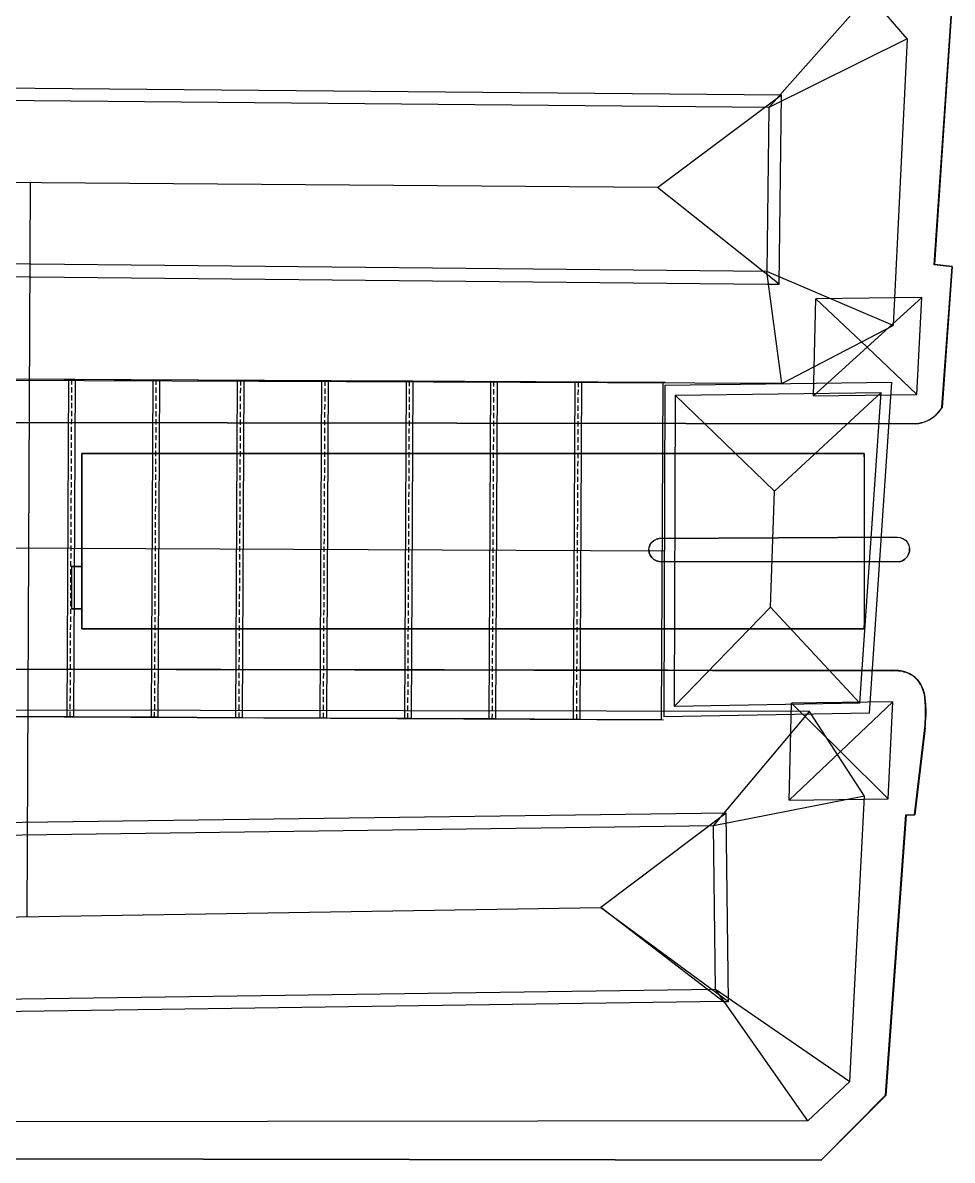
# Model space of a CAD drawing. Extents: x -41 to 47, y -35.8 to 51.3.
# Drawn here: x 2.9 to 47, y -30.8 to 23.1 of the extents above; entities that cross this region are included whole.
import ezdxf

# ---------------------------------------------------------------- set-up
doc = ezdxf.new("R2010")
doc.units = 0
doc.header["$MEASUREMENT"] = 0
doc.linetypes.add('HIDDEN', pattern=[0.375, 0.25, -0.125])
doc.layers.get('0').update_dxf_attribs({"linetype": 'CONTINUOUS'})
doc.layers.add('PYDXF', color=8, linetype='CONTINUOUS')

msp = doc.modelspace()

# ---------------------------------------------------------------- linework, layer by layer
at = {"linetype": 'ByBlock'}
for p, q in [((3.15, -19.278), (3.321, 15.503)), ((-26.84, 6.351), (33.39, 6.054)), ((-26.879, -1.649), (33.351, -1.946)), ((-26.919, -9.649), (33.312, -9.946))]:
    msp.add_line(p, q, dxfattribs=at)
at = {"linetype": 'HIDDEN'}
for p, q in [((5.197, -9.807), (5.275, 6.192)), ((9.196, -9.827), (9.275, 6.173)), ((13.196, -9.847), (13.275, 6.153)), ((17.196, -9.866), (17.275, 6.133)), ((21.196, -9.886), (21.275, 6.114)), ((25.196, -9.906), (25.275, 6.094)), ((29.196, -9.926), (29.275, 6.074))]:
    msp.add_line(p, q, dxfattribs=at)
at = {"linetype": 'ByBlock'}
for points in [[(1.125, 6.213), (5.425, 6.192), (5.347, -9.808), (1.047, -9.787)], [(5.125, 6.193), (9.425, 6.172), (9.346, -9.828), (5.047, -9.807)], [(9.125, 6.173), (13.425, 6.152), (13.346, -9.848), (9.046, -9.826)], [(13.125, 6.154), (17.425, 6.133), (17.346, -9.867), (13.046, -9.846)], [(17.125, 6.134), (21.425, 6.113), (21.346, -9.887), (17.046, -9.866)], [(21.125, 6.114), (25.425, 6.093), (25.346, -9.907), (21.046, -9.885)], [(25.125, 6.095), (29.425, 6.074), (29.346, -9.926), (25.046, -9.905)], [(29.125, 6.075), (33.275, 6.055), (33.196, -9.945), (29.046, -9.925)]]:
    msp.add_lwpolyline(points, close=True, dxfattribs=at)
at = {"layer": 'PYDXF'}
for p, q in [((38.294, 19.069), (43.039, 24.427)), ((44.846, 22.322), (43.039, 24.427)), ((46.13, 11.622), (46.966, 23.852)), ((46.141, 11.631), (46.966, 23.852)), ((46.141, 11.631), (46.976, 23.851)), ((46.976, 23.851), (46.141, 11.631)), ((44.846, 22.322), (38.294, 19.069)), ((44.846, 22.322), (44.194, 8.737)), ((-29, 20.296), (38.894, 19.664)), ((38.294, 19.069), (-28.66, 19.693)), ((33.025, 15.272), (38.894, 19.664)), ((38.796, 10.691), (38.894, 19.664)), ((38.294, 19.069), (38.209, 11.297)), ((33.025, 15.272), (-23.373, 15.71)), ((38.796, 10.691), (33.025, 15.272)), ((38.209, 11.297), (-28.745, 11.961)), ((-29.345, 11.367), (38.218, 10.697)), ((46.141, 11.631), (46.13, 11.622)), ((46.979, 11.519), (46.13, 11.622)), ((46.989, 11.528), (46.141, 11.631)), ((46.979, 11.519), (46.141, 11.631)), ((46.141, 11.631), (46.989, 11.528)), ((46.503, 4.862), (46.979, 11.519)), ((46.513, 4.859), (46.989, 11.528)), ((46.989, 11.528), (46.513, 4.859)), ((46.513, 4.859), (46.979, 11.519)), ((46.979, 11.519), (46.989, 11.528)), ((44.194, 8.737), (38.209, 11.297)), ((38.918, 5.998), (38.209, 11.297)), ((38.218, 10.697), (38.796, 10.691)), ((40.414, 5.412), (40.531, 10.005)), ((45.551, 10.066), (40.531, 10.005)), ((40.531, 10.005), (42.952, 7.712)), ((45.551, 10.066), (42.952, 7.712)), ((45.317, 5.473), (45.551, 10.066)), ((38.918, 5.998), (44.194, 8.737)), ((40.414, 5.412), (42.952, 7.712)), ((45.317, 5.473), (42.952, 7.712)), ((38.918, 5.998), (-33.379, 6.261)), ((33.376, 5.911), (44.128, 6.056)), ((43.061, -9.628), (44.128, 6.056)), ((33.376, 5.911), (33.326, -9.803)), ((33.854, 5.438), (33.808, -9.315)), ((33.854, 5.438), (43.614, 5.569)), ((33.854, 5.438), (38.57, 0.882)), ((38.57, 0.882), (43.614, 5.569)), ((40.414, 5.412), (45.317, 5.473)), ((42.612, -9.156), (43.614, 5.569)), ((46.428, 4.749), (46.503, 4.862)), ((46.437, 4.743), (46.503, 4.862)), ((46.437, 4.743), (46.513, 4.859)), ((46.503, 4.862), (46.513, 4.859)), ((45.919, 4.291), (46.036, 4.364)), ((45.924, 4.282), (46.036, 4.364)), ((45.924, 4.282), (46.042, 4.356)), ((46.036, 4.364), (46.146, 4.447)), ((46.036, 4.364), (46.042, 4.356)), ((46.042, 4.356), (46.146, 4.447)), ((46.042, 4.356), (46.153, 4.44)), ((46.146, 4.447), (46.249, 4.54)), ((46.146, 4.447), (46.153, 4.44)), ((46.153, 4.44), (46.249, 4.54)), ((46.153, 4.44), (46.256, 4.532)), ((46.249, 4.54), (46.343, 4.64)), ((46.249, 4.54), (46.256, 4.532)), ((46.256, 4.532), (46.343, 4.64)), ((46.256, 4.532), (46.351, 4.634)), ((46.343, 4.64), (46.428, 4.749)), ((46.343, 4.64), (46.351, 4.634)), ((46.351, 4.634), (46.428, 4.749)), ((46.351, 4.634), (46.437, 4.743)), ((46.428, 4.749), (46.437, 4.743)), ((-33.405, 4.192), (45.266, 4.079)), ((-33.405, 4.192), (45.265, 4.089)), ((-33.405, 4.182), (45.266, 4.079)), ((45.266, 4.079), (-33.405, 4.182)), ((45.265, 4.089), (45.402, 4.106)), ((45.266, 4.079), (45.265, 4.089)), ((45.266, 4.079), (45.402, 4.106)), ((45.266, 4.079), (45.404, 4.096)), ((45.402, 4.106), (45.537, 4.135)), ((45.402, 4.106), (45.404, 4.096)), ((45.404, 4.096), (45.537, 4.135)), ((45.404, 4.096), (45.539, 4.126)), ((45.537, 4.135), (45.668, 4.176)), ((45.537, 4.135), (45.539, 4.126)), ((45.539, 4.126), (45.668, 4.176)), ((45.539, 4.126), (45.672, 4.167)), ((45.668, 4.176), (45.796, 4.228)), ((45.668, 4.176), (45.672, 4.167)), ((45.672, 4.167), (45.796, 4.228)), ((45.672, 4.167), (45.8, 4.219)), ((45.796, 4.228), (45.919, 4.291)), ((45.796, 4.228), (45.8, 4.219)), ((45.8, 4.219), (45.919, 4.291)), ((45.8, 4.219), (45.924, 4.282)), ((45.919, 4.291), (45.924, 4.282)), ((5.751, 2.669), (42.821, 2.669)), ((42.821, 2.669), (5.751, 2.669)), ((5.751, 2.529), (5.751, 2.669)), ((5.751, 2.669), (5.751, 2.519)), ((5.751, 2.519), (5.751, 2.529)), ((5.751, 2.529), (5.751, 2.519)), ((5.751, -5.481), (5.751, 2.519)), ((5.751, 2.519), (5.751, -5.481)), ((42.821, 2.519), (42.821, 2.669)), ((42.821, 2.669), (42.821, 2.529)), ((42.821, 2.669), (42.821, 2.519)), ((42.821, 2.529), (42.821, 2.669)), ((42.821, 2.529), (42.821, 2.519)), ((42.821, 2.519), (42.821, 2.529)), ((42.821, 2.519), (42.821, -5.481)), ((38.472, -1.866), (38.57, 0.882)), ((32.682, -1.64), (32.756, -1.531)), ((32.756, -1.531), (32.855, -1.443)), ((32.855, -1.443), (32.971, -1.38)), ((32.971, -1.38), (33.099, -1.347)), ((33.099, -1.347), (32.971, -1.38)), ((33.099, -1.347), (44.374, -1.288)), ((44.374, -1.288), (33.099, -1.347)), ((44.374, -1.288), (44.518, -1.305)), ((44.518, -1.305), (44.654, -1.357)), ((44.654, -1.357), (44.772, -1.44)), ((44.772, -1.44), (44.867, -1.55)), ((44.867, -1.55), (44.932, -1.679)), ((32.619, -1.895), (32.635, -1.764)), ((32.619, -1.895), (32.635, -2.027)), ((32.635, -2.027), (32.619, -1.895)), ((32.635, -1.764), (32.682, -1.64)), ((32.682, -1.64), (32.635, -1.764)), ((32.681, -2.151), (32.635, -2.027)), ((32.635, -2.027), (32.681, -2.151)), ((32.756, -2.26), (32.681, -2.151)), ((32.681, -2.151), (32.756, -2.26)), ((38.374, -4.614), (38.472, -1.866)), ((44.921, -2.105), (44.849, -2.23)), ((44.849, -2.23), (44.921, -2.105)), ((44.96, -1.965), (44.921, -2.105)), ((44.921, -2.105), (44.96, -1.965)), ((44.932, -1.679), (44.964, -1.82)), ((44.964, -1.82), (44.96, -1.965)), ((44.96, -1.965), (44.964, -1.82)), ((5.251, -2.681), (5.751, -2.681)), ((5.251, -2.681), (5.251, -4.681)), ((5.751, -2.681), (5.251, -2.681)), ((5.751, -2.681), (5.751, -4.681)), ((32.854, -2.349), (32.756, -2.26)), ((32.756, -2.26), (32.854, -2.349)), ((32.854, -2.349), (32.97, -2.412)), ((32.97, -2.412), (32.854, -2.349)), ((32.97, -2.412), (33.098, -2.445)), ((33.098, -2.445), (32.97, -2.412)), ((33.098, -2.445), (44.487, -2.456)), ((44.487, -2.456), (33.098, -2.445)), ((44.487, -2.456), (44.625, -2.411)), ((44.625, -2.411), (44.487, -2.456)), ((44.748, -2.335), (44.625, -2.411)), ((44.625, -2.411), (44.748, -2.335)), ((44.849, -2.23), (44.748, -2.335)), ((5.251, -4.681), (5.751, -4.681)), ((5.751, -4.681), (5.251, -4.681)), ((38.374, -4.614), (33.808, -9.315)), ((42.612, -9.156), (38.374, -4.614)), ((5.751, -5.491), (5.751, -5.481)), ((5.751, -5.631), (5.751, -5.481)), ((5.751, -5.631), (5.751, -5.491)), ((5.751, -5.491), (5.751, -5.631)), ((42.821, -5.631), (5.751, -5.631)), ((5.751, -5.631), (42.821, -5.631)), ((42.821, -5.491), (42.821, -5.481)), ((42.821, -5.481), (42.821, -5.631)), ((42.821, -5.481), (42.821, -5.491)), ((42.821, -5.631), (42.821, -5.481)), ((42.821, -5.631), (42.821, -5.491)), ((42.821, -5.491), (42.821, -5.631)), ((-39.88, -7.474), (44.092, -7.613)), ((44.092, -7.613), (-39.88, -7.474)), ((-39.876, -7.484), (44.092, -7.613)), ((-39.876, -7.484), (44.092, -7.623)), ((44.092, -7.613), (44.18, -7.606)), ((44.092, -7.623), (44.18, -7.606)), ((44.18, -7.606), (44.092, -7.613)), ((44.092, -7.613), (44.092, -7.623)), ((44.092, -7.623), (44.18, -7.616)), ((44.18, -7.606), (44.268, -7.603)), ((44.18, -7.616), (44.268, -7.603)), ((44.268, -7.603), (44.18, -7.606)), ((44.18, -7.606), (44.18, -7.616)), ((44.18, -7.616), (44.268, -7.613)), ((44.268, -7.603), (44.356, -7.605)), ((44.268, -7.603), (44.268, -7.613)), ((44.356, -7.605), (44.268, -7.603)), ((44.268, -7.613), (44.356, -7.605)), ((44.268, -7.613), (44.355, -7.615)), ((44.356, -7.605), (44.355, -7.615)), ((44.355, -7.615), (44.442, -7.622)), ((44.356, -7.605), (44.443, -7.612)), ((44.356, -7.605), (44.442, -7.622)), ((44.443, -7.612), (44.356, -7.605)), ((44.442, -7.622), (44.443, -7.612)), ((44.442, -7.622), (44.529, -7.633)), ((44.443, -7.612), (44.53, -7.624)), ((44.443, -7.612), (44.529, -7.633)), ((44.53, -7.624), (44.443, -7.612)), ((44.529, -7.633), (44.53, -7.624)), ((44.529, -7.633), (44.615, -7.649)), ((44.53, -7.624), (44.615, -7.649)), ((44.53, -7.624), (44.617, -7.64)), ((44.617, -7.64), (44.53, -7.624)), ((44.615, -7.649), (44.617, -7.64)), ((44.615, -7.649), (44.7, -7.67)), ((44.617, -7.64), (44.702, -7.66)), ((44.617, -7.64), (44.7, -7.67)), ((44.702, -7.66), (44.617, -7.64)), ((44.7, -7.67), (44.702, -7.66)), ((44.7, -7.67), (44.783, -7.695)), ((44.702, -7.66), (44.787, -7.686)), ((44.702, -7.66), (44.783, -7.695)), ((44.787, -7.686), (44.702, -7.66)), ((44.783, -7.695), (44.787, -7.686)), ((44.783, -7.695), (44.866, -7.725)), ((44.787, -7.686), (44.869, -7.715)), ((44.787, -7.686), (44.866, -7.725)), ((44.869, -7.715), (44.787, -7.686)), ((44.866, -7.725), (44.869, -7.715)), ((44.866, -7.725), (44.946, -7.759)), ((44.869, -7.715), (44.946, -7.759)), ((44.95, -7.749), (44.869, -7.715)), ((44.95, -7.749), (44.946, -7.759)), ((44.946, -7.759), (45.025, -7.797)), ((45.03, -7.788), (44.95, -7.749)), ((44.95, -7.749), (45.03, -7.788)), ((44.95, -7.749), (45.025, -7.797)), ((45.025, -7.797), (45.03, -7.788)), ((45.025, -7.797), (45.101, -7.839)), ((45.03, -7.788), (45.106, -7.83)), ((45.03, -7.788), (45.101, -7.839)), ((45.101, -7.839), (45.106, -7.83)), ((45.101, -7.839), (45.179, -7.903)), ((45.106, -7.83), (45.179, -7.903)), ((45.106, -7.83), (45.186, -7.896)), ((45.179, -7.903), (45.186, -7.896)), ((45.179, -7.903), (45.254, -7.974)), ((45.186, -7.896), (45.261, -7.967)), ((45.186, -7.896), (45.254, -7.974)), ((45.261, -7.967), (45.186, -7.896)), ((45.254, -7.974), (45.261, -7.967)), ((45.254, -7.974), (45.323, -8.049)), ((45.261, -7.967), (45.331, -8.043)), ((45.261, -7.967), (45.323, -8.049)), ((45.331, -8.043), (45.261, -7.967)), ((45.323, -8.049), (45.331, -8.043)), ((45.323, -8.049), (45.387, -8.129)), ((45.331, -8.043), (45.387, -8.129)), ((45.331, -8.043), (45.395, -8.123)), ((45.395, -8.123), (45.331, -8.043)), ((45.387, -8.129), (45.395, -8.123)), ((45.387, -8.129), (45.445, -8.214)), ((45.395, -8.123), (45.454, -8.208)), ((45.395, -8.123), (45.445, -8.214)), ((45.454, -8.208), (45.395, -8.123)), ((45.445, -8.214), (45.454, -8.208)), ((45.445, -8.214), (45.497, -8.302)), ((45.454, -8.208), (45.506, -8.297)), ((45.454, -8.208), (45.497, -8.302)), ((45.506, -8.297), (45.454, -8.208)), ((45.497, -8.302), (45.506, -8.297)), ((45.497, -8.302), (45.543, -8.393)), ((45.506, -8.297), (45.553, -8.389)), ((45.506, -8.297), (45.543, -8.393)), ((45.553, -8.389), (45.506, -8.297)), ((45.543, -8.393), (45.553, -8.389)), ((45.543, -8.393), (45.583, -8.488)), ((45.553, -8.389), (45.583, -8.488)), ((45.553, -8.389), (45.592, -8.484)), ((45.592, -8.484), (45.553, -8.389)), ((45.583, -8.488), (45.592, -8.484)), ((45.583, -8.488), (45.616, -8.585)), ((45.592, -8.484), (45.625, -8.582)), ((45.592, -8.484), (45.616, -8.585)), ((45.625, -8.582), (45.592, -8.484)), ((45.616, -8.585), (45.625, -8.582)), ((45.616, -8.585), (45.642, -8.684)), ((45.625, -8.582), (45.652, -8.682)), ((45.625, -8.582), (45.642, -8.684)), ((45.652, -8.682), (45.625, -8.582)), ((42.612, -9.156), (33.808, -9.315)), ((39.261, -13.755), (39.373, -9.162)), ((44.181, -9.1), (39.373, -9.162)), ((39.373, -9.162), (41.692, -11.455)), ((44.181, -9.1), (41.692, -11.455)), ((43.957, -13.694), (44.181, -9.1)), ((45.642, -8.684), (45.652, -8.682)), ((45.642, -8.684), (45.661, -8.785)), ((45.652, -8.682), (45.671, -8.783)), ((45.652, -8.682), (45.661, -8.785)), ((45.671, -8.783), (45.652, -8.682)), ((45.661, -8.785), (45.671, -8.783)), ((45.661, -8.785), (45.673, -8.887)), ((45.671, -8.783), (45.673, -8.887)), ((45.671, -8.783), (45.683, -8.885)), ((45.683, -8.885), (45.671, -8.783)), ((45.673, -8.887), (45.683, -8.885)), ((45.673, -8.887), (45.683, -8.961)), ((45.683, -8.885), (45.693, -8.96)), ((45.683, -8.885), (45.683, -8.961)), ((45.693, -8.96), (45.683, -8.885)), ((45.683, -8.961), (45.693, -8.96)), ((45.683, -8.961), (45.693, -9.036)), ((45.693, -8.96), (45.701, -9.111)), ((45.693, -8.96), (45.693, -9.036)), ((45.693, -8.96), (45.703, -9.035)), ((45.703, -9.035), (45.693, -8.96)), ((45.693, -9.036), (45.701, -9.111)), ((45.701, -9.111), (45.703, -9.035)), ((45.701, -9.111), (45.708, -9.185)), ((45.703, -9.035), (45.711, -9.11)), ((45.703, -9.035), (45.708, -9.185)), ((45.711, -9.11), (45.703, -9.035)), ((45.708, -9.185), (45.711, -9.11)), ((45.711, -9.11), (45.718, -9.185)), ((45.711, -9.11), (45.714, -9.26)), ((45.718, -9.185), (45.711, -9.11)), ((40.228, -9.555), (-32.857, -9.44)), ((43.061, -9.628), (33.326, -9.803)), ((35.677, -14.973), (40.228, -9.555)), ((42.827, -13.568), (40.228, -9.555)), ((45.708, -9.185), (45.714, -9.26)), ((45.714, -9.26), (45.718, -9.185)), ((45.714, -9.26), (45.718, -9.335)), ((45.718, -9.185), (45.724, -9.26)), ((45.718, -9.185), (45.732, -9.787)), ((45.718, -9.185), (45.718, -9.335)), ((45.724, -9.26), (45.718, -9.185)), ((45.718, -9.335), (45.724, -9.26)), ((45.718, -9.335), (45.722, -9.411)), ((45.724, -9.26), (45.722, -9.411)), ((45.722, -9.411), (45.724, -9.486)), ((45.724, -9.26), (45.728, -9.335)), ((45.728, -9.335), (45.724, -9.26)), ((45.732, -9.787), (45.724, -9.26)), ((45.724, -9.26), (45.724, -9.486)), ((45.728, -9.335), (45.724, -9.486)), ((45.724, -9.486), (45.725, -9.561)), ((45.724, -9.711), (45.726, -9.636)), ((45.728, -9.335), (45.725, -9.561)), ((45.726, -9.636), (45.725, -9.561)), ((45.726, -9.636), (45.728, -9.335)), ((45.732, -9.787), (45.726, -9.636)), ((45.728, -9.335), (45.732, -9.41)), ((45.732, -9.787), (45.728, -9.335)), ((45.732, -9.41), (45.728, -9.335)), ((45.732, -9.41), (45.734, -9.485)), ((45.732, -9.787), (45.732, -9.41)), ((45.734, -9.485), (45.732, -9.41)), ((45.732, -9.787), (45.734, -9.485)), ((45.734, -9.485), (45.734, -9.711)), ((45.734, -9.485), (45.735, -9.561)), ((45.735, -9.561), (45.734, -9.485)), ((45.734, -9.711), (45.735, -9.561)), ((45.734, -9.711), (45.736, -9.636)), ((45.735, -9.561), (45.736, -9.636)), ((45.736, -9.636), (45.735, -9.561)), ((45.693, -10.331), (45.706, -10.15)), ((45.703, -10.332), (45.706, -10.15)), ((45.703, -10.332), (45.716, -10.15)), ((45.706, -10.15), (45.722, -9.786)), ((45.706, -10.15), (45.716, -10.15)), ((45.716, -10.15), (45.722, -9.786)), ((45.716, -10.15), (45.732, -9.787)), ((45.722, -9.786), (45.724, -9.711)), ((45.722, -9.786), (45.732, -9.787)), ((45.732, -9.787), (45.724, -9.711)), ((45.732, -9.787), (45.734, -9.711)), ((45.204, -14.445), (45.693, -10.331)), ((45.213, -14.455), (45.693, -10.331)), ((45.213, -14.455), (45.703, -10.332)), ((45.703, -10.332), (45.213, -14.455)), ((45.693, -10.331), (45.703, -10.332)), ((39.261, -13.755), (41.692, -11.455)), ((43.957, -13.694), (41.692, -11.455)), ((42.827, -13.568), (35.677, -14.973)), ((39.261, -13.755), (43.957, -13.694)), ((42.136, -27.087), (42.827, -13.568)), ((36.27, -14.365), (-32.039, -15.297)), ((36.27, -14.365), (30.335, -18.849)), ((36.38, -23.297), (36.27, -14.365)), ((43.827, -27.739), (44.789, -14.458)), ((43.837, -27.744), (44.789, -14.458)), ((43.837, -27.744), (44.799, -14.468)), ((44.799, -14.468), (43.837, -27.744)), ((44.789, -14.458), (45.204, -14.445)), ((44.789, -14.458), (44.799, -14.468)), ((44.799, -14.468), (45.204, -14.445)), ((44.799, -14.468), (45.213, -14.455)), ((45.213, -14.455), (44.799, -14.468)), ((45.204, -14.445), (45.213, -14.455)), ((35.677, -14.973), (-32.016, -15.896)), ((35.773, -22.706), (35.677, -14.973)), ((-26.683, -19.748), (30.335, -18.849)), ((30.335, -18.849), (36.38, -23.297)), ((36.131, -23.3), (30.335, -18.849)), ((-31.92, -23.669), (35.773, -22.706)), ((35.773, -22.706), (42.136, -27.087)), ((40.148, -28.944), (35.773, -22.706)), ((36.131, -23.3), (-32.512, -24.277)), ((36.131, -23.3), (36.38, -23.297)), ((40.148, -28.944), (42.136, -27.087)), ((40.771, -30.81), (43.827, -27.739)), ((40.775, -30.82), (43.827, -27.739)), ((40.775, -30.82), (43.837, -27.744)), ((43.837, -27.744), (40.775, -30.82)), ((43.827, -27.739), (43.837, -27.744)), ((40.148, -28.944), (-36.6, -29.061)), ((-5.515, -30.722), (40.771, -30.81)), ((-5.505, -30.732), (40.775, -30.82)), ((-5.505, -30.732), (40.771, -30.81)), ((40.775, -30.82), (-5.505, -30.732)), ((40.771, -30.81), (40.775, -30.82))]:
    msp.add_line(p, q, dxfattribs=at)

doc.saveas('drawing.dxf')
